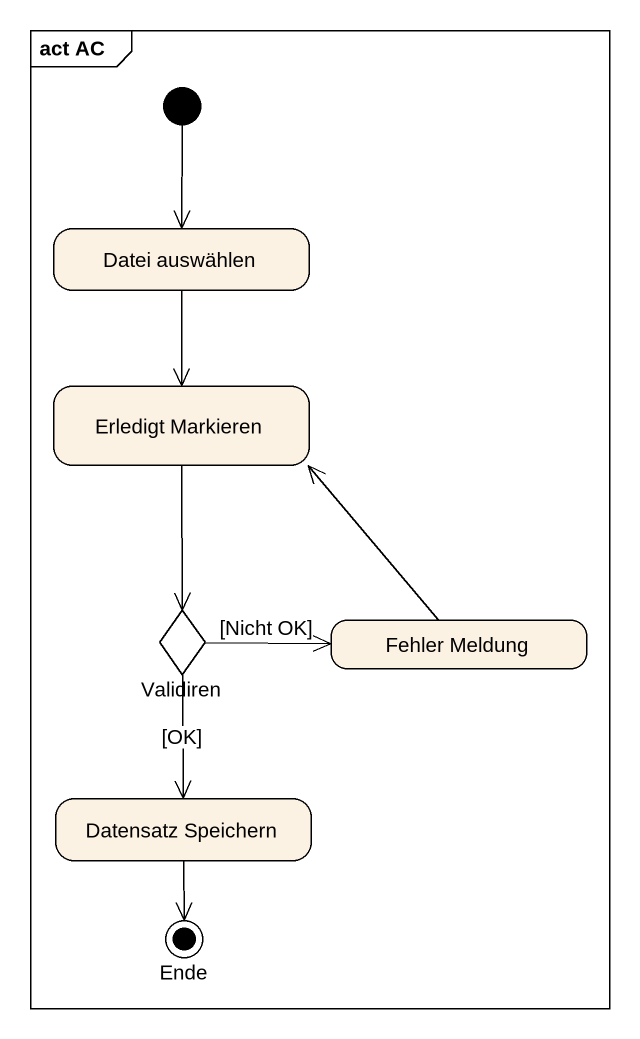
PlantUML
@startuml
mainframe act AC
hide empty description
state "Datei auswählen" as Datei_auswählen
state "Erledigt Markieren" as Erledigt_Markieren
state Validiren <<choice>>
state "Fehler Meldung" as Fehler_Meldung
state "Datensatz Speichern" as Datensatz_Speichern
state Ende <<end>>
[*] --> Datei_auswählen
Datei_auswählen --> Erledigt_Markieren
Erledigt_Markieren --> Validiren
Validiren -right-> Fehler_Meldung : [Nicht OK]
Validiren --> Datensatz_Speichern : [OK]
Fehler_Meldung -up-> Erledigt_Markieren
Datensatz_Speichern --> Ende
@enduml
